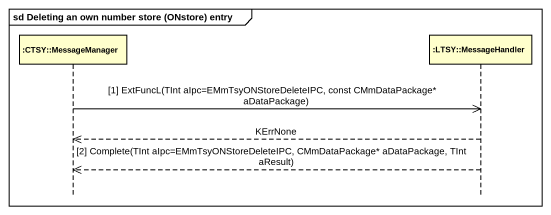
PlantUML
@startuml
mainframe sd Deleting an own number store (ONstore) entry
hide footbox
participant ":CTSY::MessageManager" as CTSY_MessageManager
participant ":LTSY::MessageHandler" as LTSY_MessageHandler

CTSY_MessageManager ->> LTSY_MessageHandler : [1] ExtFuncL(TInt aIpc=EMmTsyONStoreDeleteIPC, const CMmDataPackage* aDataPackage)
LTSY_MessageHandler -->> CTSY_MessageManager : KErrNone
LTSY_MessageHandler -->> CTSY_MessageManager : [2] Complete(TInt aIpc=EMmTsyONStoreDeleteIPC, CMmDataPackage* aDataPackage, TInt aResult)
@enduml
